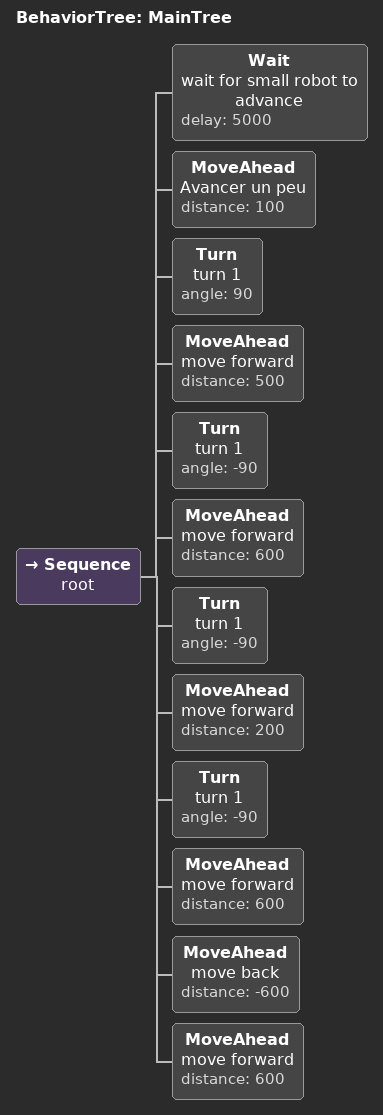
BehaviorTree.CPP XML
<root main_tree_to_execute="MainTree">
    <BehaviorTree ID="MainTree">
        <Sequence name="root">

            <Wait name="wait for small robot to advance"
            delay="5000"/>

            <MoveAhead name="Avancer un peu" distance="100"></MoveAhead>

            <Turn name="turn 1" angle="90"></Turn>

            <MoveAhead name="move forward"
                       distance="500"/>

            <Turn name="turn 1" angle="-90"></Turn>

            <MoveAhead name="move forward"
                       distance="600"/>

            <Turn name="turn 1" angle="-90"></Turn>

            <MoveAhead name="move forward"
                       distance="200"/>

            <Turn name="turn 1" angle="-90"></Turn>

            <MoveAhead name="move forward"
                       distance="600"/>

            <MoveAhead name="move back"
                       distance="-600"/>

            <MoveAhead name="move forward"
                       distance="600"/>

        </Sequence>
    </BehaviorTree>

</root>
